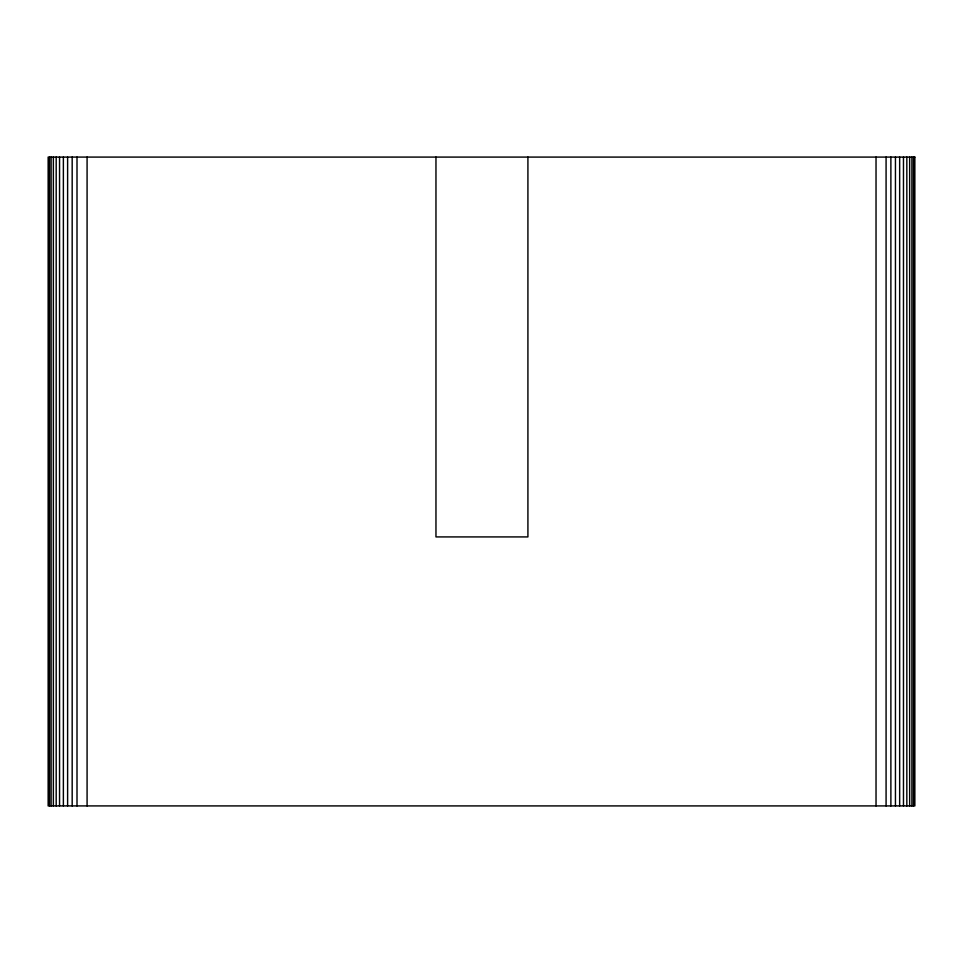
<?xml version="1.0" encoding="UTF-8"?>
<svg xmlns="http://www.w3.org/2000/svg" width="963" height="963" viewBox="0 0 963 963"><rect width="100%" height="100%" fill="white"/><g stroke="black" fill="none" stroke-linecap="round" stroke-linejoin="round"><path stroke-width="1.44" d="M913.526 157.089L913.526 805.911M911.901 157.089L911.901 805.911M909.65 157.089L909.65 805.911M906.833 157.089L906.833 805.911M903.475 157.089L903.475 805.911M899.659 157.089L899.659 805.911M895.446 157.089L895.446 805.911M890.883 157.089L890.883 805.911M886.08 157.089L886.08 805.911M876.029 157.089L876.029 805.911M527.917 157.089L527.917 536.921L435.962 536.921L435.962 157.089M87.079 157.089L87.079 805.911M77.004 157.089L77.004 805.911M72.177 157.089L72.177 805.911M67.615 157.089L67.615 805.911M63.377 157.089L63.377 805.911M59.55 157.089L59.55 805.911M56.191 157.089L56.191 805.911M53.362 157.089L53.362 805.911M51.111 157.089L51.111 805.911M49.474 157.089L49.474 805.911M914.85 157.089L48.15 157.089L48.15 805.911L914.85 805.911L914.85 157.089"/></g></svg>
